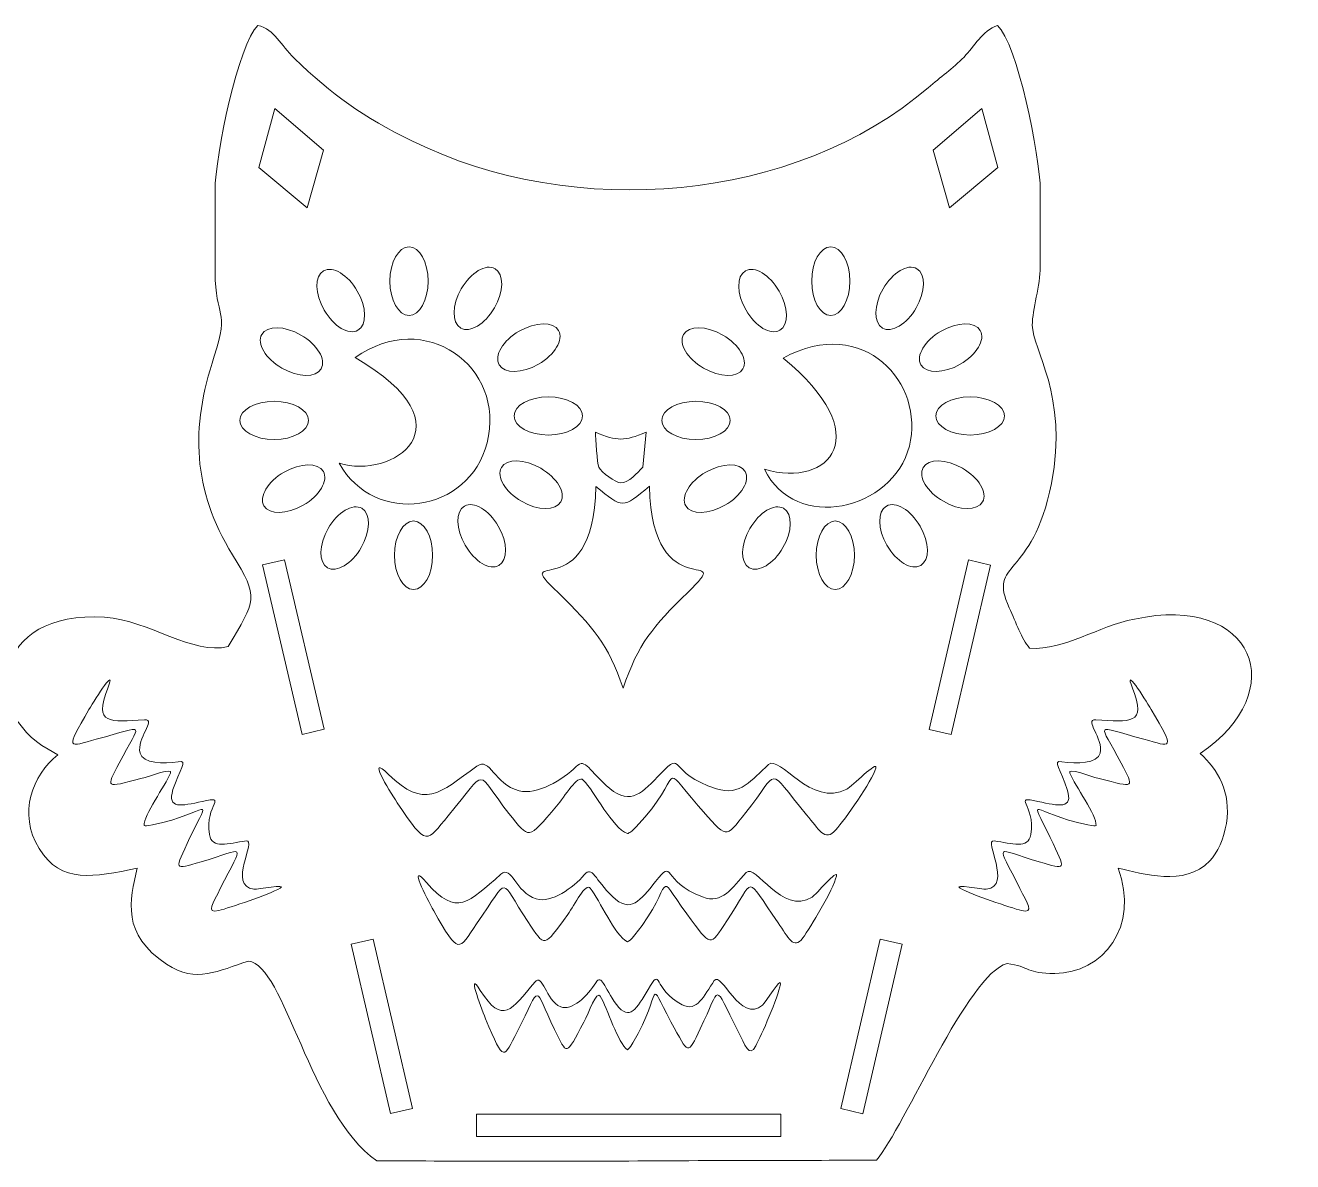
# Model space of a CAD drawing. Header units: centimetres. Extents: x -44.2 to 7.1, y -12.2 to 8.3.
# Drawn here: x -26.29 to -9.54, y -6.76 to 8.26 of the extents above; entities that cross this region are included whole.
import ezdxf

# ---------------------------------------------------------------- set-up
doc = ezdxf.new("R2010")
doc.units = ezdxf.units.CM
doc.header["$MEASUREMENT"] = 0
doc.layers.add('layer 1', color=7, linetype='Continuous')

msp = doc.modelspace()

# ---------------------------------------------------------------- linework, layer by layer
at = {"layer": 'layer 1', "color": 225, "lineweight": 9}
msp.add_open_spline([(-23.7822, 6.07866), (-23.7822, 6.07866), (-23.7822, 5.00627), (-23.7822, 5.00627), (-23.7822, 5.00627), (-23.7822, 4.36729), (-23.58074, 4.53827), (-23.79386, 3.88823), (-23.79386, 3.88823), (-24.10729, 2.93234), (-24.08173, 2.12792), (-23.55073, 1.26315), (-23.55073, 1.26315), (-23.19789, 0.68849), (-23.24204, 0.66868), (-23.60884, 0.05037), (-23.60884, 0.05037), (-24.07874, -0.06645), (-24.64632, 0.39443), (-25.24174, 0.4364), (-25.24174, 0.4364), (-26.72496, 0.54095), (-26.88129, -0.80911), (-25.98972, -1.30783), (-25.98972, -1.30783), (-25.98972, -1.30783), (-25.86047, -1.38078), (-25.86047, -1.38078), (-25.86047, -1.38078), (-26.19369, -1.65001), (-26.39454, -2.15432), (-26.10815, -2.61948), (-26.10815, -2.61948), (-25.81574, -3.09444), (-25.38726, -2.99749), (-24.80984, -2.88117), (-24.80984, -2.88117), (-24.91296, -3.30665), (-25.0223, -3.75514), (-24.42324, -4.14905), (-24.42324, -4.14905), (-24.02276, -4.41241), (-23.74163, -4.23178), (-23.3416, -4.11072), (-23.3416, -4.11072), (-22.86066, -4.15133), (-22.53309, -6.12782), (-21.64515, -6.74916), (-21.64515, -6.74916), (-21.64515, -6.74916), (-19.46003, -6.76069), (-18.19294, -6.7514), (-18.19294, -6.7514), (-17.16855, -6.74388), (-15.0386, -6.74239), (-15.0386, -6.74239), (-15.0386, -6.74239), (-14.6661, -6.29885), (-13.83247, -4.28418), (-13.31233, -4.13947), (-13.31233, -4.13947), (-13.01886, -4.17984), (-13.04528, -4.27578), (-12.68244, -4.27356), (-12.68244, -4.27356), (-12.04741, -4.26966), (-11.55369, -3.64965), (-11.84505, -2.88026), (-11.84505, -2.88026), (-11.51267, -2.95095), (-10.97278, -3.13299), (-10.63248, -2.78466), (-10.63248, -2.78466), (-10.5337, -2.68355), (-10.44394, -2.48209), (-10.41369, -2.28969), (-10.41369, -2.28969), (-10.34824, -1.87378), (-10.52233, -1.57567), (-10.76107, -1.36507), (-10.76107, -1.36507), (-9.53724, -0.53861), (-10.0456, 0.75693), (-11.62959, 0.41307), (-11.62959, 0.41307), (-12.11733, 0.31816), (-12.54425, 0.00121), (-13.01386, 0.02693), (-13.01386, 0.02693), (-13.12654, 0.16452), (-13.18737, 0.35682), (-13.28343, 0.56404), (-13.28343, 0.56404), (-13.57391, 1.19063), (-12.97753, 0.9287), (-12.72696, 2.20737), (-12.72696, 2.20737), (-12.497, 3.38087), (-12.97935, 3.97397), (-12.97889, 4.29994), (-12.97889, 4.29994), (-12.97859, 4.50063), (-12.87354, 4.83361), (-12.87354, 5.06937), (-12.87354, 5.06937), (-12.87354, 5.06937), (-12.87354, 6.07866), (-12.87354, 6.07866), (-12.87354, 6.07866), (-12.87354, 6.54272), (-13.18105, 8.02547), (-13.4385, 8.26285), (-13.4385, 8.26285), (-13.64324, 8.18963), (-13.74622, 7.98307), (-13.88063, 7.84504), (-13.88063, 7.84504), (-14.02983, 7.69167), (-14.19303, 7.57824), (-14.35634, 7.43818), (-14.35634, 7.43818), (-16.12325, 5.92268), (-19.02686, 5.6755), (-21.17434, 6.73286), (-21.17434, 6.73286), (-21.82701, 7.05423), (-22.23907, 7.34894), (-22.73132, 7.82537), (-22.73132, 7.82537), (-22.92145, 8.00945), (-22.99214, 8.20226), (-23.21542, 8.2637), (-23.21542, 8.2637), (-23.47292, 8.02799), (-23.7822, 6.54585), (-23.7822, 6.07866)], degree=3, knots=[0, 0, 0, 0, 0.02857143, 0.02857143, 0.02857143, 0.02857143, 0.05714286, 0.05714286, 0.05714286, 0.05714286, 0.08571429, 0.08571429, 0.08571429, 0.08571429, 0.11428571, 0.11428571, 0.11428571, 0.11428571, 0.14285714, 0.14285714, 0.14285714, 0.14285714, 0.17142857, 0.17142857, 0.17142857, 0.17142857, 0.2, 0.2, 0.2, 0.2, 0.22857143, 0.22857143, 0.22857143, 0.22857143, 0.25714286, 0.25714286, 0.25714286, 0.25714286, 0.28571429, 0.28571429, 0.28571429, 0.28571429, 0.31428571, 0.31428571, 0.31428571, 0.31428571, 0.34285714, 0.34285714, 0.34285714, 0.34285714, 0.37142857, 0.37142857, 0.37142857, 0.37142857, 0.4, 0.4, 0.4, 0.4, 0.42857143, 0.42857143, 0.42857143, 0.42857143, 0.45714286, 0.45714286, 0.45714286, 0.45714286, 0.48571429, 0.48571429, 0.48571429, 0.48571429, 0.51428571, 0.51428571, 0.51428571, 0.51428571, 0.54285714, 0.54285714, 0.54285714, 0.54285714, 0.57142857, 0.57142857, 0.57142857, 0.57142857, 0.6, 0.6, 0.6, 0.6, 0.62857143, 0.62857143, 0.62857143, 0.62857143, 0.65714286, 0.65714286, 0.65714286, 0.65714286, 0.68571429, 0.68571429, 0.68571429, 0.68571429, 0.71428571, 0.71428571, 0.71428571, 0.71428571, 0.74285714, 0.74285714, 0.74285714, 0.74285714, 0.77142857, 0.77142857, 0.77142857, 0.77142857, 0.8, 0.8, 0.8, 0.8, 0.82857143, 0.82857143, 0.82857143, 0.82857143, 0.85714286, 0.85714286, 0.85714286, 0.85714286, 0.88571429, 0.88571429, 0.88571429, 0.88571429, 0.91428571, 0.91428571, 0.91428571, 0.91428571, 0.94285714, 0.94285714, 0.94285714, 0.94285714, 1, 1, 1, 1], dxfattribs=at)
at = {"layer": 'layer 1', "color": 7, "lineweight": 9}
for points, knots in [([(-22.348, 6.61328), (-22.348, 6.61328), (-22.56449, 5.85226), (-22.56449, 5.85226), (-22.56449, 5.85226), (-22.56449, 5.85226), (-23.20534, 6.38609), (-23.20534, 6.38609), (-23.20534, 6.38609), (-23.20534, 6.38609), (-22.99421, 7.16447), (-22.99421, 7.16447), (-22.99421, 7.16447), (-22.99421, 7.16447), (-22.348, 6.61328), (-22.348, 6.61328)], [0, 0, 0, 0, 0.2, 0.2, 0.2, 0.2, 0.4, 0.4, 0.4, 0.4, 0.6, 0.6, 0.6, 0.6, 1, 1, 1, 1]), ([(-14.29098, 6.61328), (-14.29098, 6.61328), (-14.07449, 5.85226), (-14.07449, 5.85226), (-14.07449, 5.85226), (-14.07449, 5.85226), (-13.43364, 6.38609), (-13.43364, 6.38609), (-13.43364, 6.38609), (-13.43364, 6.38609), (-13.64477, 7.16447), (-13.64477, 7.16447), (-13.64477, 7.16447), (-13.64477, 7.16447), (-14.29098, 6.61328), (-14.29098, 6.61328)], [0, 0, 0, 0, 0.2, 0.2, 0.2, 0.2, 0.4, 0.4, 0.4, 0.4, 0.6, 0.6, 0.6, 0.6, 1, 1, 1, 1]), ([(-21.21821, 5.33494), (-21.07875, 5.33494), (-20.96569, 5.1321), (-20.96569, 4.88188), (-20.96569, 4.88188), (-20.96569, 4.63165), (-21.07875, 4.4288), (-21.21821, 4.4288), (-21.21821, 4.4288), (-21.35767, 4.4288), (-21.47076, 4.63165), (-21.47074, 4.88188), (-21.47074, 4.88188), (-21.47074, 5.1321), (-21.35767, 5.33495), (-21.21821, 5.33494)], [0, 0, 0, 0, 0.2, 0.2, 0.2, 0.2, 0.4, 0.4, 0.4, 0.4, 0.6, 0.6, 0.6, 0.6, 1, 1, 1, 1]), ([(-15.6426, 5.33494), (-15.50315, 5.33494), (-15.39008, 5.1321), (-15.39008, 4.88188), (-15.39008, 4.88188), (-15.39008, 4.63165), (-15.50315, 4.4288), (-15.6426, 4.4288), (-15.6426, 4.4288), (-15.78207, 4.4288), (-15.89515, 4.63165), (-15.89514, 4.88188), (-15.89514, 4.88188), (-15.89514, 5.1321), (-15.78207, 5.33495), (-15.6426, 5.33494)], [0, 0, 0, 0, 0.2, 0.2, 0.2, 0.2, 0.4, 0.4, 0.4, 0.4, 0.6, 0.6, 0.6, 0.6, 1, 1, 1, 1]), ([(-22.34691, 5.01658), (-22.22614, 5.08633), (-22.0268, 4.96719), (-21.9017, 4.75049), (-21.9017, 4.75049), (-21.77658, 4.53377), (-21.77306, 4.30158), (-21.89385, 4.23184), (-21.89385, 4.23184), (-22.01463, 4.16211), (-22.21397, 4.28125), (-22.33909, 4.49794), (-22.33909, 4.49794), (-22.4642, 4.71466), (-22.46771, 4.94686), (-22.34691, 5.01658)], [0, 0, 0, 0, 0.2, 0.2, 0.2, 0.2, 0.4, 0.4, 0.4, 0.4, 0.6, 0.6, 0.6, 0.6, 1, 1, 1, 1]), ([(-20.08155, 5.04629), (-19.96075, 4.97657), (-19.96426, 4.74436), (-20.08937, 4.52767), (-20.08937, 4.52767), (-20.21449, 4.31095), (-20.41383, 4.19183), (-20.53461, 4.26156), (-20.53461, 4.26156), (-20.6554, 4.33128), (-20.6519, 4.56349), (-20.52678, 4.7802), (-20.52678, 4.7802), (-20.40166, 4.9969), (-20.20232, 5.11604), (-20.08155, 5.04629)], [0, 0, 0, 0, 0.2, 0.2, 0.2, 0.2, 0.4, 0.4, 0.4, 0.4, 0.6, 0.6, 0.6, 0.6, 1, 1, 1, 1]), ([(-16.77131, 5.01658), (-16.65054, 5.08633), (-16.4512, 4.96719), (-16.32609, 4.75049), (-16.32609, 4.75049), (-16.20097, 4.53377), (-16.19746, 4.30158), (-16.31824, 4.23184), (-16.31824, 4.23184), (-16.43903, 4.16211), (-16.63837, 4.28125), (-16.76349, 4.49794), (-16.76349, 4.49794), (-16.88859, 4.71466), (-16.89211, 4.94686), (-16.77131, 5.01658)], [0, 0, 0, 0, 0.2, 0.2, 0.2, 0.2, 0.4, 0.4, 0.4, 0.4, 0.6, 0.6, 0.6, 0.6, 1, 1, 1, 1]), ([(-14.50595, 5.04629), (-14.38515, 4.97657), (-14.38866, 4.74436), (-14.51377, 4.52767), (-14.51377, 4.52767), (-14.63889, 4.31095), (-14.83823, 4.19183), (-14.95901, 4.26156), (-14.95901, 4.26156), (-15.0798, 4.33128), (-15.0763, 4.56349), (-14.95118, 4.7802), (-14.95118, 4.7802), (-14.82606, 4.9969), (-14.62672, 5.11604), (-14.50595, 5.04629)], [0, 0, 0, 0, 0.2, 0.2, 0.2, 0.2, 0.4, 0.4, 0.4, 0.4, 0.6, 0.6, 0.6, 0.6, 1, 1, 1, 1]), ([(-21.92808, 3.8708), (-20.35708, 2.95396), (-21.45011, 2.25861), (-22.14155, 2.47284), (-22.14155, 2.47284), (-21.67058, 1.62993), (-20.41869, 1.81744), (-20.18642, 2.74433), (-20.18642, 2.74433), (-19.93332, 3.75413), (-21.01341, 4.52826), (-21.92808, 3.8708)], [0, 0, 0, 0, 0.25, 0.25, 0.25, 0.25, 0.5, 0.5, 0.5, 0.5, 1, 1, 1, 1]), ([(-16.27397, 3.86353), (-15.03106, 2.85453), (-15.64787, 2.13688), (-16.51889, 2.39483), (-16.51889, 2.39483), (-16.11517, 1.55428), (-14.81957, 1.84663), (-14.60393, 2.70148), (-14.60393, 2.70148), (-14.39773, 3.51898), (-15.19525, 4.45045), (-16.27397, 3.86353)], [0, 0, 0, 0, 0.25, 0.25, 0.25, 0.25, 0.5, 0.5, 0.5, 0.5, 1, 1, 1, 1]), ([(-23.16522, 4.17651), (-23.09549, 4.29731), (-22.8633, 4.29381), (-22.6466, 4.16869), (-22.6466, 4.16869), (-22.42989, 4.04357), (-22.31075, 3.84423), (-22.38048, 3.72345), (-22.38048, 3.72345), (-22.45022, 3.60268), (-22.68242, 3.60616), (-22.89913, 3.73128), (-22.89913, 3.73128), (-23.11583, 3.85641), (-23.23497, 4.05576), (-23.16522, 4.17651)], [0, 0, 0, 0, 0.2, 0.2, 0.2, 0.2, 0.4, 0.4, 0.4, 0.4, 0.6, 0.6, 0.6, 0.6, 1, 1, 1, 1]), ([(-19.24148, 4.22798), (-19.17174, 4.10721), (-19.29089, 3.90787), (-19.50759, 3.78276), (-19.50759, 3.78276), (-19.7243, 3.65764), (-19.95649, 3.65414), (-20.02622, 3.77491), (-20.02622, 3.77491), (-20.09596, 3.8957), (-19.97683, 4.09505), (-19.76012, 4.22016), (-19.76012, 4.22016), (-19.54341, 4.34528), (-19.3112, 4.34877), (-19.24148, 4.22798)], [0, 0, 0, 0, 0.2, 0.2, 0.2, 0.2, 0.4, 0.4, 0.4, 0.4, 0.6, 0.6, 0.6, 0.6, 1, 1, 1, 1]), ([(-17.58962, 4.17651), (-17.51989, 4.29731), (-17.28769, 4.29381), (-17.071, 4.16869), (-17.071, 4.16869), (-16.85428, 4.04357), (-16.73515, 3.84423), (-16.80488, 3.72345), (-16.80488, 3.72345), (-16.87461, 3.60268), (-17.10682, 3.60616), (-17.32353, 3.73128), (-17.32353, 3.73128), (-17.54023, 3.85641), (-17.65937, 4.05576), (-17.58962, 4.17651)], [0, 0, 0, 0, 0.2, 0.2, 0.2, 0.2, 0.4, 0.4, 0.4, 0.4, 0.6, 0.6, 0.6, 0.6, 1, 1, 1, 1]), ([(-13.66588, 4.22798), (-13.59613, 4.10721), (-13.71528, 3.90787), (-13.93198, 3.78276), (-13.93198, 3.78276), (-14.14869, 3.65764), (-14.38089, 3.65414), (-14.45062, 3.77491), (-14.45062, 3.77491), (-14.52035, 3.8957), (-14.40123, 4.09505), (-14.18452, 4.22016), (-14.18452, 4.22016), (-13.9678, 4.34528), (-13.7356, 4.34877), (-13.66588, 4.22798)], [0, 0, 0, 0, 0.2, 0.2, 0.2, 0.2, 0.4, 0.4, 0.4, 0.4, 0.6, 0.6, 0.6, 0.6, 1, 1, 1, 1]), ([(-18.92314, 3.09929), (-18.92313, 2.9598), (-19.12596, 2.84675), (-19.37617, 2.84675), (-19.37617, 2.84675), (-19.62643, 2.84675), (-19.82927, 2.95982), (-19.82927, 3.09929), (-19.82927, 3.09929), (-19.82927, 3.23874), (-19.62643, 3.35182), (-19.37619, 3.35182), (-19.37619, 3.35182), (-19.12596, 3.35181), (-18.92311, 3.23874), (-18.92314, 3.09929)], [0, 0, 0, 0, 0.2, 0.2, 0.2, 0.2, 0.4, 0.4, 0.4, 0.4, 0.6, 0.6, 0.6, 0.6, 1, 1, 1, 1]), ([(-13.34754, 3.09929), (-13.34752, 2.9598), (-13.55036, 2.84675), (-13.80057, 2.84675), (-13.80057, 2.84675), (-14.05083, 2.84675), (-14.25366, 2.95982), (-14.25366, 3.09929), (-14.25366, 3.09929), (-14.25366, 3.23874), (-14.05083, 3.35182), (-13.80059, 3.35182), (-13.80059, 3.35182), (-13.55036, 3.35181), (-13.34751, 3.23874), (-13.34754, 3.09929)], [0, 0, 0, 0, 0.2, 0.2, 0.2, 0.2, 0.4, 0.4, 0.4, 0.4, 0.6, 0.6, 0.6, 0.6, 1, 1, 1, 1]), ([(-23.45386, 3.03986), (-23.45387, 3.17932), (-23.25104, 3.29238), (-23.00082, 3.29238), (-23.00082, 3.29238), (-22.75057, 3.29238), (-22.54773, 3.17932), (-22.54773, 3.03986), (-22.54773, 3.03986), (-22.54773, 2.90039), (-22.75057, 2.78732), (-23.00081, 2.78732), (-23.00081, 2.78732), (-23.25104, 2.78732), (-23.45389, 2.90039), (-23.45386, 3.03986)], [0, 0, 0, 0, 0.2, 0.2, 0.2, 0.2, 0.4, 0.4, 0.4, 0.4, 0.6, 0.6, 0.6, 0.6, 1, 1, 1, 1]), ([(-17.87826, 3.03986), (-17.87827, 3.17932), (-17.67543, 3.29238), (-17.42522, 3.29238), (-17.42522, 3.29238), (-17.17497, 3.29238), (-16.97213, 3.17932), (-16.97213, 3.03986), (-16.97213, 3.03986), (-16.97213, 2.90039), (-17.17497, 2.78732), (-17.42521, 2.78732), (-17.42521, 2.78732), (-17.67543, 2.78732), (-17.87828, 2.90039), (-17.87826, 3.03986)], [0, 0, 0, 0, 0.2, 0.2, 0.2, 0.2, 0.4, 0.4, 0.4, 0.4, 0.6, 0.6, 0.6, 0.6, 1, 1, 1, 1]), ([(-18.12606, 2.42294), (-18.12606, 2.42294), (-18.08411, 2.88517), (-18.08411, 2.88517), (-18.08411, 2.88517), (-18.37465, 2.76312), (-18.46377, 2.76287), (-18.75491, 2.88349), (-18.75491, 2.88349), (-18.74806, 2.80533), (-18.73279, 2.46978), (-18.71064, 2.42147), (-18.71064, 2.42147), (-18.67983, 2.35424), (-18.48228, 2.21508), (-18.41782, 2.21524), (-18.41782, 2.21524), (-18.3118, 2.21549), (-18.20269, 2.34517), (-18.12606, 2.42294)], [0, 0, 0, 0, 0.16666667, 0.16666667, 0.16666667, 0.16666667, 0.33333333, 0.33333333, 0.33333333, 0.33333333, 0.5, 0.5, 0.5, 0.5, 0.66666667, 0.66666667, 0.66666667, 0.66666667, 1, 1, 1, 1]), ([(-19.21178, 1.96262), (-19.28151, 1.84183), (-19.5137, 1.84533), (-19.7304, 1.97044), (-19.7304, 1.97044), (-19.94711, 2.09557), (-20.06625, 2.29491), (-19.99652, 2.41568), (-19.99652, 2.41568), (-19.92678, 2.53646), (-19.69458, 2.53297), (-19.47786, 2.40784), (-19.47786, 2.40784), (-19.26117, 2.28274), (-19.14203, 2.08339), (-19.21178, 1.96262)], [0, 0, 0, 0, 0.2, 0.2, 0.2, 0.2, 0.4, 0.4, 0.4, 0.4, 0.6, 0.6, 0.6, 0.6, 1, 1, 1, 1]), ([(-13.63617, 1.96262), (-13.70591, 1.84183), (-13.9381, 1.84533), (-14.1548, 1.97044), (-14.1548, 1.97044), (-14.37151, 2.09557), (-14.49065, 2.29491), (-14.42091, 2.41568), (-14.42091, 2.41568), (-14.35118, 2.53646), (-14.11897, 2.53297), (-13.90226, 2.40784), (-13.90226, 2.40784), (-13.68556, 2.28274), (-13.56642, 2.08339), (-13.63617, 1.96262)], [0, 0, 0, 0, 0.2, 0.2, 0.2, 0.2, 0.4, 0.4, 0.4, 0.4, 0.6, 0.6, 0.6, 0.6, 1, 1, 1, 1]), ([(-23.13551, 1.91115), (-23.20526, 2.03194), (-23.08611, 2.23128), (-22.86941, 2.35637), (-22.86941, 2.35637), (-22.6527, 2.4815), (-22.42051, 2.485), (-22.35078, 2.36422), (-22.35078, 2.36422), (-22.28104, 2.24345), (-22.40017, 2.04409), (-22.61688, 1.91897), (-22.61688, 1.91897), (-22.83359, 1.79387), (-23.0658, 1.79037), (-23.13551, 1.91115)], [0, 0, 0, 0, 0.2, 0.2, 0.2, 0.2, 0.4, 0.4, 0.4, 0.4, 0.6, 0.6, 0.6, 0.6, 1, 1, 1, 1]), ([(-17.55991, 1.91115), (-17.62966, 2.03194), (-17.51051, 2.23128), (-17.29381, 2.35637), (-17.29381, 2.35637), (-17.0771, 2.4815), (-16.84491, 2.485), (-16.77517, 2.36422), (-16.77517, 2.36422), (-16.70544, 2.24345), (-16.82456, 2.04409), (-17.04127, 1.91897), (-17.04127, 1.91897), (-17.25799, 1.79387), (-17.49019, 1.79037), (-17.55991, 1.91115)], [0, 0, 0, 0, 0.2, 0.2, 0.2, 0.2, 0.4, 0.4, 0.4, 0.4, 0.6, 0.6, 0.6, 0.6, 1, 1, 1, 1]), ([(-18.04032, 2.16952), (-17.99998, 0.51158), (-16.87338, 1.41789), (-17.53408, 0.76688), (-17.53408, 0.76688), (-17.99936, 0.30841), (-18.18825, 0.08638), (-18.38788, -0.49893), (-18.38788, -0.49893), (-18.59054, 0.08537), (-18.78051, 0.30637), (-19.24813, 0.76253), (-19.24813, 0.76253), (-19.91211, 1.41019), (-18.78101, 0.50951), (-18.74899, 2.1677), (-18.74899, 2.1677), (-18.39281, 1.87192), (-18.39501, 1.87174), (-18.04032, 2.16952)], [0, 0, 0, 0, 0.16666667, 0.16666667, 0.16666667, 0.16666667, 0.33333333, 0.33333333, 0.33333333, 0.33333333, 0.5, 0.5, 0.5, 0.5, 0.66666667, 0.66666667, 0.66666667, 0.66666667, 1, 1, 1, 1]), ([(-22.29545, 1.09284), (-22.41625, 1.16258), (-22.41273, 1.39477), (-22.28763, 1.61146), (-22.28763, 1.61146), (-22.16251, 1.82818), (-21.96317, 1.94731), (-21.84238, 1.87758), (-21.84238, 1.87758), (-21.7216, 1.80785), (-21.7251, 1.57564), (-21.85022, 1.35893), (-21.85022, 1.35893), (-21.97534, 1.14225), (-22.17468, 1.02309), (-22.29545, 1.09284)], [0, 0, 0, 0, 0.2, 0.2, 0.2, 0.2, 0.4, 0.4, 0.4, 0.4, 0.6, 0.6, 0.6, 0.6, 1, 1, 1, 1]), ([(-20.03009, 1.12255), (-20.15086, 1.05282), (-20.3502, 1.17195), (-20.4753, 1.38865), (-20.4753, 1.38865), (-20.60042, 1.60536), (-20.60394, 1.83755), (-20.48315, 1.90729), (-20.48315, 1.90729), (-20.36237, 1.97702), (-20.16303, 1.8579), (-20.03791, 1.64119), (-20.03791, 1.64119), (-19.9128, 1.42447), (-19.90929, 1.19227), (-20.03009, 1.12255)], [0, 0, 0, 0, 0.2, 0.2, 0.2, 0.2, 0.4, 0.4, 0.4, 0.4, 0.6, 0.6, 0.6, 0.6, 1, 1, 1, 1]), ([(-16.71984, 1.09284), (-16.84064, 1.16258), (-16.83713, 1.39477), (-16.71202, 1.61146), (-16.71202, 1.61146), (-16.5869, 1.82818), (-16.38757, 1.94731), (-16.26678, 1.87758), (-16.26678, 1.87758), (-16.146, 1.80785), (-16.1495, 1.57564), (-16.27462, 1.35893), (-16.27462, 1.35893), (-16.39974, 1.14225), (-16.59907, 1.02309), (-16.71984, 1.09284)], [0, 0, 0, 0, 0.2, 0.2, 0.2, 0.2, 0.4, 0.4, 0.4, 0.4, 0.6, 0.6, 0.6, 0.6, 1, 1, 1, 1]), ([(-14.45449, 1.12255), (-14.57525, 1.05282), (-14.77459, 1.17195), (-14.8997, 1.38865), (-14.8997, 1.38865), (-15.02482, 1.60536), (-15.02833, 1.83755), (-14.90755, 1.90729), (-14.90755, 1.90729), (-14.78676, 1.97702), (-14.58743, 1.8579), (-14.46231, 1.64119), (-14.46231, 1.64119), (-14.3372, 1.42447), (-14.33369, 1.19227), (-14.45449, 1.12255)], [0, 0, 0, 0, 0.2, 0.2, 0.2, 0.2, 0.4, 0.4, 0.4, 0.4, 0.6, 0.6, 0.6, 0.6, 1, 1, 1, 1]), ([(-21.15879, 0.80421), (-21.29826, 0.80419), (-21.41131, 1.00703), (-21.41131, 1.25724), (-21.41131, 1.25724), (-21.41131, 1.5075), (-21.29824, 1.71033), (-21.15879, 1.71033), (-21.15879, 1.71033), (-21.01932, 1.71033), (-20.90624, 1.5075), (-20.90624, 1.25725), (-20.90624, 1.25725), (-20.90626, 1.00703), (-21.01932, 0.80418), (-21.15879, 0.80421)], [0, 0, 0, 0, 0.2, 0.2, 0.2, 0.2, 0.4, 0.4, 0.4, 0.4, 0.6, 0.6, 0.6, 0.6, 1, 1, 1, 1]), ([(-15.58319, 0.80421), (-15.72266, 0.80419), (-15.83571, 1.00703), (-15.83571, 1.25724), (-15.83571, 1.25724), (-15.83571, 1.5075), (-15.72264, 1.71033), (-15.58319, 1.71033), (-15.58319, 1.71033), (-15.44372, 1.71033), (-15.33064, 1.5075), (-15.33064, 1.25725), (-15.33064, 1.25725), (-15.33065, 1.00703), (-15.44372, 0.80418), (-15.58319, 0.80421)], [0, 0, 0, 0, 0.2, 0.2, 0.2, 0.2, 0.4, 0.4, 0.4, 0.4, 0.6, 0.6, 0.6, 0.6, 1, 1, 1, 1]), ([(-22.86275, 1.19653), (-22.86275, 1.19653), (-22.34133, -1.04359), (-22.34133, -1.04359), (-22.34133, -1.04359), (-22.34133, -1.04359), (-22.63254, -1.11138), (-22.63254, -1.11138), (-22.63254, -1.11138), (-22.63254, -1.11138), (-23.15396, 1.12874), (-23.15396, 1.12874), (-23.15396, 1.12874), (-23.15396, 1.12874), (-22.86275, 1.19653), (-22.86275, 1.19653)], [0, 0, 0, 0, 0.2, 0.2, 0.2, 0.2, 0.4, 0.4, 0.4, 0.4, 0.6, 0.6, 0.6, 0.6, 1, 1, 1, 1]), ([(-13.82129, 1.195), (-13.82129, 1.195), (-14.34271, -1.04512), (-14.34271, -1.04512), (-14.34271, -1.04512), (-14.34271, -1.04512), (-14.05149, -1.11291), (-14.05149, -1.11291), (-14.05149, -1.11291), (-14.05149, -1.11291), (-13.53007, 1.12721), (-13.53007, 1.12721), (-13.53007, 1.12721), (-13.53007, 1.12721), (-13.82129, 1.195), (-13.82129, 1.195)], [0, 0, 0, 0, 0.2, 0.2, 0.2, 0.2, 0.4, 0.4, 0.4, 0.4, 0.6, 0.6, 0.6, 0.6, 1, 1, 1, 1]), ([(-24.71961, -2.31766), (-24.72752, -2.18166), (-24.44166, -1.78899), (-24.37213, -1.62411), (-24.37213, -1.62411), (-24.33749, -1.54195), (-24.62351, -1.66071), (-24.7619, -1.69582), (-24.7619, -1.69582), (-25.2426, -1.81783), (-25.22368, -1.82932), (-25.0504, -1.49192), (-25.0504, -1.49192), (-24.76404, -0.93434), (-24.6586, -0.98758), (-25.3518, -1.17603), (-25.3518, -1.17603), (-25.71807, -1.2756), (-25.77714, -1.33542), (-25.44867, -0.78371), (-25.44867, -0.78371), (-25.3522, -0.62169), (-25.07962, -0.19328), (-25.19877, -0.49818), (-25.19877, -0.49818), (-25.39235, -0.99356), (-25.17317, -0.93998), (-24.71369, -0.91917), (-24.71369, -0.91917), (-24.55319, -0.91192), (-24.82134, -1.16422), (-24.77392, -1.35848), (-24.77392, -1.35848), (-24.74034, -1.49606), (-24.45924, -1.50842), (-24.26778, -1.47221), (-24.26778, -1.47221), (-24.12632, -1.44546), (-24.25886, -1.58162), (-24.33857, -1.84168), (-24.33857, -1.84168), (-24.41919, -2.10469), (-24.22989, -2.05739), (-23.95089, -1.99777), (-23.95089, -1.99777), (-23.5988, -1.92256), (-23.92122, -2.02877), (-23.85632, -2.43456), (-23.85632, -2.43456), (-23.82484, -2.63142), (-23.60768, -2.55396), (-23.37143, -2.51878), (-23.37143, -2.51878), (-23.2205, -2.49629), (-23.62378, -3.11927), (-23.26808, -3.15904), (-23.26808, -3.15904), (-23.22178, -3.16421), (-22.82347, -3.08488), (-22.92061, -3.14267), (-22.92061, -3.14267), (-23.07633, -3.23528), (-23.58757, -3.40273), (-23.73439, -3.43977), (-23.73439, -3.43977), (-23.91178, -3.48452), (-23.80509, -3.3385), (-23.71263, -3.15102), (-23.71263, -3.15102), (-23.39686, -2.51066), (-23.36141, -2.6215), (-23.96742, -2.79679), (-23.96742, -2.79679), (-24.33299, -2.90254), (-24.32521, -2.92326), (-24.11414, -2.4763), (-24.11414, -2.4763), (-23.82751, -1.86927), (-23.84184, -2.1434), (-24.60901, -2.30919), (-24.60901, -2.30919), (-24.68659, -2.32596), (-24.70309, -2.3218), (-24.71961, -2.31766)], [0, 0, 0, 0, 0.04545455, 0.04545455, 0.04545455, 0.04545455, 0.09090909, 0.09090909, 0.09090909, 0.09090909, 0.13636364, 0.13636364, 0.13636364, 0.13636364, 0.18181818, 0.18181818, 0.18181818, 0.18181818, 0.22727273, 0.22727273, 0.22727273, 0.22727273, 0.27272727, 0.27272727, 0.27272727, 0.27272727, 0.31818182, 0.31818182, 0.31818182, 0.31818182, 0.36363636, 0.36363636, 0.36363636, 0.36363636, 0.40909091, 0.40909091, 0.40909091, 0.40909091, 0.45454545, 0.45454545, 0.45454545, 0.45454545, 0.5, 0.5, 0.5, 0.5, 0.54545455, 0.54545455, 0.54545455, 0.54545455, 0.59090909, 0.59090909, 0.59090909, 0.59090909, 0.63636364, 0.63636364, 0.63636364, 0.63636364, 0.68181818, 0.68181818, 0.68181818, 0.68181818, 0.72727273, 0.72727273, 0.72727273, 0.72727273, 0.77272727, 0.77272727, 0.77272727, 0.77272727, 0.81818182, 0.81818182, 0.81818182, 0.81818182, 0.86363636, 0.86363636, 0.86363636, 0.86363636, 0.90909091, 0.90909091, 0.90909091, 0.90909091, 1, 1, 1, 1]), ([(-12.13519, -2.31766), (-12.12728, -2.18166), (-12.41314, -1.78899), (-12.48267, -1.62411), (-12.48267, -1.62411), (-12.51731, -1.54195), (-12.23129, -1.66071), (-12.0929, -1.69582), (-12.0929, -1.69582), (-11.6122, -1.81783), (-11.63112, -1.82932), (-11.8044, -1.49192), (-11.8044, -1.49192), (-12.09076, -0.93434), (-12.1962, -0.98758), (-11.503, -1.17603), (-11.503, -1.17603), (-11.13673, -1.2756), (-11.07766, -1.33542), (-11.40613, -0.78371), (-11.40613, -0.78371), (-11.5026, -0.62169), (-11.77518, -0.19328), (-11.65603, -0.49818), (-11.65603, -0.49818), (-11.46245, -0.99356), (-11.68163, -0.93998), (-12.14111, -0.91917), (-12.14111, -0.91917), (-12.30161, -0.91192), (-12.03346, -1.16422), (-12.08088, -1.35848), (-12.08088, -1.35848), (-12.11447, -1.49606), (-12.39556, -1.50842), (-12.58702, -1.47221), (-12.58702, -1.47221), (-12.72848, -1.44546), (-12.59594, -1.58162), (-12.51623, -1.84168), (-12.51623, -1.84168), (-12.43561, -2.10469), (-12.62491, -2.05739), (-12.90391, -1.99777), (-12.90391, -1.99777), (-13.256, -1.92256), (-12.93358, -2.02877), (-12.99849, -2.43456), (-12.99849, -2.43456), (-13.02996, -2.63142), (-13.24712, -2.55396), (-13.48337, -2.51878), (-13.48337, -2.51878), (-13.6343, -2.49629), (-13.23102, -3.11927), (-13.58672, -3.15904), (-13.58672, -3.15904), (-13.63302, -3.16421), (-14.03133, -3.08488), (-13.93419, -3.14267), (-13.93419, -3.14267), (-13.77848, -3.23528), (-13.26724, -3.40273), (-13.12041, -3.43977), (-13.12041, -3.43977), (-12.94302, -3.48452), (-13.04971, -3.3385), (-13.14217, -3.15102), (-13.14217, -3.15102), (-13.45794, -2.51066), (-13.49339, -2.6215), (-12.88739, -2.79679), (-12.88739, -2.79679), (-12.52181, -2.90254), (-12.52959, -2.92326), (-12.74066, -2.4763), (-12.74066, -2.4763), (-13.02729, -1.86927), (-13.01296, -2.1434), (-12.24579, -2.30919), (-12.24579, -2.30919), (-12.16821, -2.32596), (-12.15171, -2.3218), (-12.13519, -2.31766)], [0, 0, 0, 0, 0.04545455, 0.04545455, 0.04545455, 0.04545455, 0.09090909, 0.09090909, 0.09090909, 0.09090909, 0.13636364, 0.13636364, 0.13636364, 0.13636364, 0.18181818, 0.18181818, 0.18181818, 0.18181818, 0.22727273, 0.22727273, 0.22727273, 0.22727273, 0.27272727, 0.27272727, 0.27272727, 0.27272727, 0.31818182, 0.31818182, 0.31818182, 0.31818182, 0.36363636, 0.36363636, 0.36363636, 0.36363636, 0.40909091, 0.40909091, 0.40909091, 0.40909091, 0.45454545, 0.45454545, 0.45454545, 0.45454545, 0.5, 0.5, 0.5, 0.5, 0.54545455, 0.54545455, 0.54545455, 0.54545455, 0.59090909, 0.59090909, 0.59090909, 0.59090909, 0.63636364, 0.63636364, 0.63636364, 0.63636364, 0.68181818, 0.68181818, 0.68181818, 0.68181818, 0.72727273, 0.72727273, 0.72727273, 0.72727273, 0.77272727, 0.77272727, 0.77272727, 0.77272727, 0.81818182, 0.81818182, 0.81818182, 0.81818182, 0.86363636, 0.86363636, 0.86363636, 0.86363636, 0.90909091, 0.90909091, 0.90909091, 0.90909091, 1, 1, 1, 1]), ([(-18.33124, -2.42352), (-18.5346, -2.34337), (-18.76026, -1.8733), (-18.91417, -1.71496), (-18.91417, -1.71496), (-18.99085, -1.63607), (-19.1563, -1.93251), (-19.26825, -2.06176), (-19.26825, -2.06176), (-19.65705, -2.51078), (-19.61848, -2.50344), (-19.8971, -2.15546), (-19.8971, -2.15546), (-20.35755, -1.5804), (-20.15808, -1.53266), (-20.7009, -2.18809), (-20.7009, -2.18809), (-20.98771, -2.5344), (-20.97151, -2.61802), (-21.37426, -2.01412), (-21.37426, -2.01412), (-21.49253, -1.83677), (-21.78476, -1.3543), (-21.48914, -1.63982), (-21.48914, -1.63982), (-21.00882, -2.1037), (-20.82862, -1.90027), (-20.32024, -1.53186), (-20.32024, -1.53186), (-20.14263, -1.40318), (-20.09655, -1.77052), (-19.76377, -1.85708), (-19.76377, -1.85708), (-19.52809, -1.91839), (-19.18129, -1.70892), (-19.00875, -1.53794), (-19.00875, -1.53794), (-18.88127, -1.41161), (-18.84216, -1.60044), (-18.56435, -1.82702), (-18.56435, -1.82702), (-18.28338, -2.05618), (-18.12921, -1.87984), (-17.88758, -1.62633), (-17.88758, -1.62633), (-17.58261, -1.30643), (-17.80858, -1.62306), (-17.15344, -1.83028), (-17.15344, -1.83028), (-16.83562, -1.93082), (-16.69186, -1.7138), (-16.46543, -1.50885), (-16.46543, -1.50885), (-16.32077, -1.3779), (-15.9039, -2.08483), (-15.4306, -1.83508), (-15.4306, -1.83508), (-15.369, -1.80257), (-15.01578, -1.44433), (-15.04707, -1.55608), (-15.04707, -1.55608), (-15.09723, -1.7352), (-15.45694, -2.23664), (-15.57601, -2.37365), (-15.57601, -2.37365), (-15.71987, -2.53917), (-15.80333, -2.36406), (-15.96264, -2.17366), (-15.96264, -2.17366), (-16.50678, -1.52336), (-16.30707, -1.56626), (-16.76656, -2.14594), (-16.76656, -2.14594), (-17.04374, -2.49563), (-17.00506, -2.50276), (-17.39579, -2.05607), (-17.39579, -2.05607), (-17.92648, -1.44944), (-17.55203, -1.6344), (-18.2138, -2.33265), (-18.2138, -2.33265), (-18.28072, -2.40325), (-18.30598, -2.41337), (-18.33124, -2.42352)], [0, 0, 0, 0, 0.04545455, 0.04545455, 0.04545455, 0.04545455, 0.09090909, 0.09090909, 0.09090909, 0.09090909, 0.13636364, 0.13636364, 0.13636364, 0.13636364, 0.18181818, 0.18181818, 0.18181818, 0.18181818, 0.22727273, 0.22727273, 0.22727273, 0.22727273, 0.27272727, 0.27272727, 0.27272727, 0.27272727, 0.31818182, 0.31818182, 0.31818182, 0.31818182, 0.36363636, 0.36363636, 0.36363636, 0.36363636, 0.40909091, 0.40909091, 0.40909091, 0.40909091, 0.45454545, 0.45454545, 0.45454545, 0.45454545, 0.5, 0.5, 0.5, 0.5, 0.54545455, 0.54545455, 0.54545455, 0.54545455, 0.59090909, 0.59090909, 0.59090909, 0.59090909, 0.63636364, 0.63636364, 0.63636364, 0.63636364, 0.68181818, 0.68181818, 0.68181818, 0.68181818, 0.72727273, 0.72727273, 0.72727273, 0.72727273, 0.77272727, 0.77272727, 0.77272727, 0.77272727, 0.81818182, 0.81818182, 0.81818182, 0.81818182, 0.86363636, 0.86363636, 0.86363636, 0.86363636, 0.90909091, 0.90909091, 0.90909091, 0.90909091, 1, 1, 1, 1]), ([(-18.33124, -3.85329), (-18.50232, -3.77314), (-18.69215, -3.30307), (-18.82162, -3.14473), (-18.82162, -3.14473), (-18.88613, -3.06584), (-19.02532, -3.36228), (-19.11949, -3.49154), (-19.11949, -3.49154), (-19.44656, -3.94055), (-19.41412, -3.93321), (-19.64851, -3.58523), (-19.64851, -3.58523), (-20.03586, -3.01018), (-19.86805, -2.96243), (-20.3247, -3.61787), (-20.3247, -3.61787), (-20.56597, -3.96418), (-20.55235, -4.04779), (-20.89116, -3.4439), (-20.89116, -3.4439), (-20.99066, -3.26654), (-21.23649, -2.78407), (-20.9878, -3.06959), (-20.9878, -3.06959), (-20.58373, -3.53347), (-20.43214, -3.33004), (-20.00447, -2.96163), (-20.00447, -2.96163), (-19.85506, -2.83295), (-19.8163, -3.20029), (-19.53635, -3.28685), (-19.53635, -3.28685), (-19.33808, -3.34816), (-19.04634, -3.13869), (-18.90119, -2.96771), (-18.90119, -2.96771), (-18.79395, -2.84138), (-18.76104, -3.03021), (-18.52734, -3.25679), (-18.52734, -3.25679), (-18.29097, -3.48595), (-18.16128, -3.30961), (-17.95801, -3.05611), (-17.95801, -3.05611), (-17.70146, -2.7362), (-17.89155, -3.05283), (-17.34042, -3.26005), (-17.34042, -3.26005), (-17.07306, -3.36059), (-16.95212, -3.14358), (-16.76163, -2.93862), (-16.76163, -2.93862), (-16.63994, -2.80768), (-16.28925, -3.5146), (-15.89109, -3.26485), (-15.89109, -3.26485), (-15.83927, -3.23234), (-15.54213, -2.8741), (-15.56845, -2.98585), (-15.56845, -2.98585), (-15.61065, -3.16497), (-15.91325, -3.66641), (-16.01341, -3.80342), (-16.01341, -3.80342), (-16.13444, -3.96894), (-16.20465, -3.79383), (-16.33867, -3.60343), (-16.33867, -3.60343), (-16.79643, -2.95314), (-16.62842, -2.99603), (-17.01496, -3.57571), (-17.01496, -3.57571), (-17.24813, -3.9254), (-17.21559, -3.93253), (-17.5443, -3.48585), (-17.5443, -3.48585), (-17.99074, -2.87921), (-17.67573, -3.06417), (-18.23244, -3.76242), (-18.23244, -3.76242), (-18.28873, -3.83302), (-18.30998, -3.84315), (-18.33124, -3.85329)], [0, 0, 0, 0, 0.04545455, 0.04545455, 0.04545455, 0.04545455, 0.09090909, 0.09090909, 0.09090909, 0.09090909, 0.13636364, 0.13636364, 0.13636364, 0.13636364, 0.18181818, 0.18181818, 0.18181818, 0.18181818, 0.22727273, 0.22727273, 0.22727273, 0.22727273, 0.27272727, 0.27272727, 0.27272727, 0.27272727, 0.31818182, 0.31818182, 0.31818182, 0.31818182, 0.36363636, 0.36363636, 0.36363636, 0.36363636, 0.40909091, 0.40909091, 0.40909091, 0.40909091, 0.45454545, 0.45454545, 0.45454545, 0.45454545, 0.5, 0.5, 0.5, 0.5, 0.54545455, 0.54545455, 0.54545455, 0.54545455, 0.59090909, 0.59090909, 0.59090909, 0.59090909, 0.63636364, 0.63636364, 0.63636364, 0.63636364, 0.68181818, 0.68181818, 0.68181818, 0.68181818, 0.72727273, 0.72727273, 0.72727273, 0.72727273, 0.77272727, 0.77272727, 0.77272727, 0.77272727, 0.81818182, 0.81818182, 0.81818182, 0.81818182, 0.86363636, 0.86363636, 0.86363636, 0.86363636, 0.90909091, 0.90909091, 0.90909091, 0.90909091, 1, 1, 1, 1]), ([(-21.69363, -3.81708), (-21.69363, -3.81708), (-21.1722, -6.0572), (-21.1722, -6.0572), (-21.1722, -6.0572), (-21.1722, -6.0572), (-21.46342, -6.12499), (-21.46342, -6.12499), (-21.46342, -6.12499), (-21.46342, -6.12499), (-21.98484, -3.88487), (-21.98484, -3.88487), (-21.98484, -3.88487), (-21.98484, -3.88487), (-21.69363, -3.81708), (-21.69363, -3.81708)], [0, 0, 0, 0, 0.2, 0.2, 0.2, 0.2, 0.4, 0.4, 0.4, 0.4, 0.6, 0.6, 0.6, 0.6, 1, 1, 1, 1]), ([(-14.99041, -3.81861), (-14.99041, -3.81861), (-15.51183, -6.05873), (-15.51183, -6.05873), (-15.51183, -6.05873), (-15.51183, -6.05873), (-15.22062, -6.12652), (-15.22062, -6.12652), (-15.22062, -6.12652), (-15.22062, -6.12652), (-14.6992, -3.8864), (-14.6992, -3.8864), (-14.6992, -3.8864), (-14.6992, -3.8864), (-14.99041, -3.81861), (-14.99041, -3.81861)], [0, 0, 0, 0, 0.2, 0.2, 0.2, 0.2, 0.4, 0.4, 0.4, 0.4, 0.6, 0.6, 0.6, 0.6, 1, 1, 1, 1]), ([(-18.33123, -5.28001), (-18.45646, -5.19986), (-18.59542, -4.7298), (-18.69019, -4.57146), (-18.69019, -4.57146), (-18.73741, -4.49256), (-18.8393, -4.78901), (-18.90823, -4.91826), (-18.90823, -4.91826), (-19.14765, -5.36728), (-19.1239, -5.35994), (-19.29547, -5.01196), (-19.29547, -5.01196), (-19.57901, -4.4369), (-19.45618, -4.38916), (-19.79044, -5.04459), (-19.79044, -5.04459), (-19.96706, -5.3909), (-19.95708, -5.47452), (-20.20509, -4.87062), (-20.20509, -4.87062), (-20.27792, -4.69327), (-20.45787, -4.2108), (-20.27583, -4.49631), (-20.27583, -4.49631), (-19.98005, -4.96019), (-19.86909, -4.75676), (-19.55604, -4.38835), (-19.55604, -4.38835), (-19.44667, -4.25967), (-19.41829, -4.62701), (-19.21337, -4.71358), (-19.21337, -4.71358), (-19.06824, -4.77488), (-18.85468, -4.56542), (-18.74843, -4.39443), (-18.74843, -4.39443), (-18.66993, -4.26811), (-18.64585, -4.45694), (-18.47478, -4.68352), (-18.47478, -4.68352), (-18.30176, -4.91267), (-18.20683, -4.73633), (-18.05803, -4.48283), (-18.05803, -4.48283), (-17.87024, -4.16293), (-18.00939, -4.47955), (-17.60595, -4.68678), (-17.60595, -4.68678), (-17.41025, -4.78731), (-17.32172, -4.5703), (-17.18228, -4.36535), (-17.18228, -4.36535), (-17.09321, -4.2344), (-16.8365, -4.94133), (-16.54505, -4.69158), (-16.54505, -4.69158), (-16.50712, -4.65907), (-16.28961, -4.30082), (-16.30888, -4.41258), (-16.30888, -4.41258), (-16.33977, -4.5917), (-16.56127, -5.09314), (-16.63459, -5.23015), (-16.63459, -5.23015), (-16.72318, -5.39566), (-16.77457, -5.22056), (-16.87268, -5.03016), (-16.87268, -5.03016), (-17.20775, -4.37986), (-17.08477, -4.42276), (-17.36772, -5.00243), (-17.36772, -5.00243), (-17.5384, -5.35212), (-17.51458, -5.35926), (-17.75519, -4.91257), (-17.75519, -4.91257), (-18.08199, -4.30593), (-17.8514, -4.49089), (-18.25892, -5.18914), (-18.25892, -5.18914), (-18.30012, -5.25975), (-18.31568, -5.26987), (-18.33123, -5.28001)], [0, 0, 0, 0, 0.04545455, 0.04545455, 0.04545455, 0.04545455, 0.09090909, 0.09090909, 0.09090909, 0.09090909, 0.13636364, 0.13636364, 0.13636364, 0.13636364, 0.18181818, 0.18181818, 0.18181818, 0.18181818, 0.22727273, 0.22727273, 0.22727273, 0.22727273, 0.27272727, 0.27272727, 0.27272727, 0.27272727, 0.31818182, 0.31818182, 0.31818182, 0.31818182, 0.36363636, 0.36363636, 0.36363636, 0.36363636, 0.40909091, 0.40909091, 0.40909091, 0.40909091, 0.45454545, 0.45454545, 0.45454545, 0.45454545, 0.5, 0.5, 0.5, 0.5, 0.54545455, 0.54545455, 0.54545455, 0.54545455, 0.59090909, 0.59090909, 0.59090909, 0.59090909, 0.63636364, 0.63636364, 0.63636364, 0.63636364, 0.68181818, 0.68181818, 0.68181818, 0.68181818, 0.72727273, 0.72727273, 0.72727273, 0.72727273, 0.77272727, 0.77272727, 0.77272727, 0.77272727, 0.81818182, 0.81818182, 0.81818182, 0.81818182, 0.86363636, 0.86363636, 0.86363636, 0.86363636, 0.90909091, 0.90909091, 0.90909091, 0.90909091, 1, 1, 1, 1]), ([(-20.32623, -6.13084), (-20.32623, -6.13084), (-16.30123, -6.13084), (-16.30123, -6.13084), (-16.30123, -6.13084), (-16.30123, -6.13084), (-16.30123, -6.42984), (-16.30123, -6.42984), (-16.30123, -6.42984), (-16.30123, -6.42984), (-20.32623, -6.42984), (-20.32623, -6.42984), (-20.32623, -6.42984), (-20.32623, -6.42984), (-20.32623, -6.13084), (-20.32623, -6.13084)], [0, 0, 0, 0, 0.2, 0.2, 0.2, 0.2, 0.4, 0.4, 0.4, 0.4, 0.6, 0.6, 0.6, 0.6, 1, 1, 1, 1])]:
    msp.add_open_spline(points, degree=3, knots=knots, dxfattribs=at)

doc.saveas('drawing.dxf')
